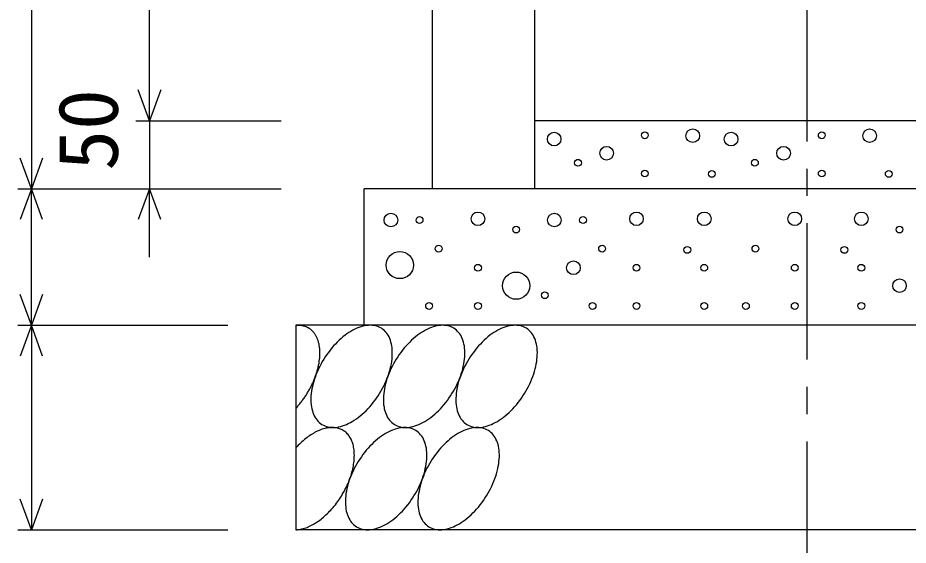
# Model space of a CAD drawing. Units: millimetres, scale not verified. Extents: x -16800 to 16800, y -5940 to 5940.
# Drawn here: x 13771 to 14424, y 2263 to 2649 of the extents above; entities that cross this region are included whole.
import ezdxf
from ezdxf.enums import TextEntityAlignment as Align

# ---------------------------------------------------------------- set-up
doc = ezdxf.new("R2010")
doc.units = ezdxf.units.MM
doc.header["$LTSCALE"] = 20
doc.linetypes.add('CHAIN1', pattern=[8, 5, -1, 1, -1])
for name, color, linetype, lineweight in [('0-0_DIM', 7, 'Continuous', 25), ('0-2_HATCH', 6, 'Continuous', 25), ('0-5_OUTLINE', 3, 'Continuous', 25)]:
    doc.layers.add(name, color=color, linetype=linetype, lineweight=lineweight)
doc.styles.add('ＭＳ ゴシック', font='')
doc.styles.get('ＭＳ ゴシック').set_extended_font_data('MS Gothic')

msp = doc.modelspace()

# ---------------------------------------------------------------- linework, layer by layer
at = {"layer": '0-0_DIM', "linetype": 'CHAIN1'}
msp.add_line((14350, 3618.77), (14350, 2223.97), dxfattribs=at)
at = {"layer": '0-0_DIM'}
for p, q in [((13780.8, 3573.97), (13780.8, 2523.97)), ((13867.46, 2573.97), (13867.46, 3473.47)), ((13857.46, 2573.97), (13964.13, 2573.97)), ((13867.46, 2573.97), (13867.46, 2523.97)), ((13770.8, 2523.97), (13964.13, 2523.97)), ((13780.8, 2423.97), (13780.8, 2523.97)), ((13867.46, 2473.97), (13867.46, 2523.97)), ((13770.8, 2423.97), (13925, 2423.97)), ((13780.8, 2423.97), (13780.8, 2273.97)), ((13770.8, 2273.97), (13925, 2273.97))]:
    msp.add_line(p, q, dxfattribs=at)
for points in [[(13875.67, 2596.52), (13867.46, 2573.97), (13859.26, 2596.52)], [(13789.01, 2546.52), (13780.8, 2523.97), (13772.59, 2546.52)], [(13789.01, 2501.41), (13780.8, 2523.97), (13772.59, 2501.41)], [(13875.67, 2501.41), (13867.46, 2523.97), (13859.26, 2501.41)], [(13789.01, 2446.52), (13780.8, 2423.97), (13772.59, 2446.52)], [(13789.01, 2401.41), (13780.8, 2423.97), (13772.59, 2401.41)], [(13789.01, 2296.52), (13780.8, 2273.97), (13772.59, 2296.52)]]:
    msp.add_lwpolyline(points, dxfattribs=at)
at = {"layer": '0-2_HATCH'}
for points in [[(13980.1, 2423.49), (13979.6, 2423.59), (13979.2, 2423.69), (13978.8, 2423.79), (13978.3, 2423.79), (13977.8, 2423.89), (13977.4, 2423.89), (13976.9, 2423.89), (13976.4, 2423.99), (13976, 2423.89), (13975.5, 2423.89), (13975, 2423.89)], [(13991.6, 2411.29), (13991.5, 2411.79), (13991.3, 2412.29), (13991.2, 2412.79), (13991, 2413.19), (13990.8, 2413.69), (13990.6, 2414.19), (13990.5, 2414.59), (13990.3, 2415.09), (13990, 2415.49), (13989.8, 2415.89), (13989.6, 2416.29), (13989.4, 2416.69), (13989.1, 2417.09), (13988.9, 2417.49), (13988.6, 2417.89), (13988.3, 2418.19), (13988.1, 2418.59), (13987.8, 2418.89), (13987.5, 2419.19), (13987.2, 2419.59), (13986.9, 2419.89), (13986.6, 2420.19), (13986.2, 2420.49), (13985.9, 2420.69), (13985.6, 2420.99), (13985.2, 2421.29), (13984.9, 2421.49), (13984.5, 2421.69), (13984.1, 2421.99), (13983.7, 2422.19), (13983.4, 2422.39), (13983, 2422.59), (13982.6, 2422.69), (13982.2, 2422.89), (13981.8, 2422.99), (13981.4, 2423.19), (13980.9, 2423.29), (13980.5, 2423.39), (13980.1, 2423.49)], [(14037.7, 2421.79), (14036.6, 2422.29), (14035.5, 2422.79), (14034.4, 2423.19), (14033.3, 2423.49), (14032, 2423.79), (14030.8, 2423.89), (14029.5, 2423.99), (14028.2, 2423.89), (14026.8, 2423.79), (14025.4, 2423.49), (14024, 2423.19), (14022.6, 2422.79), (14021.2, 2422.29), (14019.7, 2421.79), (14018.3, 2421.09), (14016.8, 2420.39), (14015.3, 2419.49), (14013.9, 2418.59), (14012.4, 2417.59), (14011, 2416.59), (14009.5, 2415.39), (14008.1, 2414.19), (14006.7, 2412.99), (14005.3, 2411.59), (14003.9, 2410.19), (14002.6, 2408.79), (14001.3, 2407.29), (14000, 2405.69), (13998.8, 2404.09), (13997.6, 2402.49), (13996.5, 2400.79), (13995.4, 2399.09), (13994.3, 2397.29), (13993.4, 2395.59), (13992.4, 2393.79), (13991.5, 2391.99), (13990.7, 2390.09), (13989.9, 2388.29), (13989.2, 2386.49)], [(14045.1, 2410.19), (14044.7, 2411.59), (14044.3, 2412.99), (14043.8, 2414.19), (14043.3, 2415.39), (14042.7, 2416.59), (14042, 2417.59), (14041.2, 2418.59), (14040.4, 2419.49), (14039.6, 2420.39), (14038.6, 2421.09), (14037.7, 2421.79)], [(14090.9, 2421.79), (14089.8, 2422.29), (14088.8, 2422.79), (14087.6, 2423.19), (14086.5, 2423.49), (14085.2, 2423.79), (14084, 2423.89), (14082.7, 2423.99), (14081.4, 2423.89), (14080, 2423.79), (14078.7, 2423.49), (14077.3, 2423.19), (14075.8, 2422.79), (14074.4, 2422.29), (14072.9, 2421.79), (14071.5, 2421.09), (14070, 2420.39), (14068.6, 2419.49), (14067.1, 2418.59), (14065.6, 2417.59), (14064.2, 2416.59), (14062.7, 2415.39), (14061.3, 2414.19), (14059.9, 2412.99), (14058.5, 2411.59), (14057.1, 2410.19), (14055.8, 2408.79), (14054.5, 2407.29), (14053.3, 2405.69), (14052, 2404.09), (14050.8, 2402.49), (14049.7, 2400.79), (14048.6, 2399.09), (14047.6, 2397.29), (14046.6, 2395.59), (14045.6, 2393.79), (14044.7, 2391.99), (14043.9, 2390.09), (14043.2, 2388.29), (14042.4, 2386.49)], [(14098.3, 2410.19), (14097.9, 2411.59), (14097.5, 2412.99), (14097, 2414.19), (14096.5, 2415.39), (14095.9, 2416.59), (14095.2, 2417.59), (14094.4, 2418.59), (14093.6, 2419.49), (14092.8, 2420.39), (14091.8, 2421.09), (14090.9, 2421.79)], [(14144.1, 2421.79), (14143, 2422.29), (14142, 2422.79), (14140.8, 2423.19), (14139.7, 2423.49), (14138.5, 2423.79), (14137.2, 2423.89), (14135.9, 2423.99), (14134.6, 2423.89), (14133.2, 2423.79), (14131.9, 2423.49), (14130.5, 2423.19), (14129, 2422.79), (14127.6, 2422.29), (14126.2, 2421.79), (14124.7, 2421.09), (14123.2, 2420.39), (14121.8, 2419.49), (14120.3, 2418.59), (14118.8, 2417.59), (14117.4, 2416.59), (14115.9, 2415.39), (14114.5, 2414.19), (14113.1, 2412.99), (14111.7, 2411.59), (14110.4, 2410.19), (14109, 2408.79), (14107.7, 2407.29), (14106.5, 2405.69), (14105.2, 2404.09), (14104, 2402.49), (14102.9, 2400.79), (14101.8, 2399.09), (14100.8, 2397.29), (14099.8, 2395.59), (14098.8, 2393.79), (14097.9, 2391.99), (14097.1, 2390.09), (14096.4, 2388.29), (14095.7, 2386.49)], [(14151.5, 2410.19), (14151.1, 2411.59), (14150.7, 2412.99), (14150.2, 2414.19), (14149.7, 2415.39), (14149.1, 2416.59), (14148.4, 2417.59), (14147.6, 2418.59), (14146.8, 2419.49), (14146, 2420.39), (14145.1, 2421.09), (14144.1, 2421.79)], [(13989.6, 2387.49), (13989.8, 2388.09), (13990, 2388.79), (13990.3, 2389.49), (13990.5, 2390.09), (13990.6, 2390.79), (13990.8, 2391.49), (13991, 2392.09), (13991.2, 2392.79), (13991.3, 2393.49), (13991.5, 2394.09), (13991.6, 2394.79), (13991.7, 2395.39), (13991.9, 2396.09), (13992, 2396.69), (13992.1, 2397.39), (13992.1, 2397.99), (13992.2, 2398.59), (13992.3, 2399.29), (13992.4, 2399.89), (13992.4, 2400.49), (13992.5, 2401.09), (13992.5, 2401.79), (13992.5, 2402.39), (13992.5, 2402.99), (13992.5, 2403.59), (13992.5, 2404.19), (13992.5, 2404.79), (13992.5, 2405.29), (13992.5, 2405.89), (13992.4, 2406.49), (13992.4, 2406.99), (13992.3, 2407.59), (13992.2, 2408.19), (13992.1, 2408.69), (13992.1, 2409.19), (13992, 2409.79), (13991.9, 2410.29), (13991.7, 2410.79), (13991.6, 2411.29)], [(14012, 2351.09), (14013.4, 2351.79), (14014.9, 2352.59), (14016.3, 2353.39), (14017.8, 2354.29), (14019.3, 2355.29), (14020.7, 2356.29), (14022.2, 2357.49), (14023.6, 2358.69), (14025, 2359.89), (14026.4, 2361.29), (14027.7, 2362.69), (14029.1, 2364.09), (14030.4, 2365.59), (14031.6, 2367.19), (14032.9, 2368.79), (14034.1, 2370.39), (14035.2, 2372.09), (14036.3, 2373.79), (14037.3, 2375.59), (14038.3, 2377.29), (14039.3, 2379.09), (14040.2, 2380.89), (14041, 2382.79), (14041.7, 2384.59), (14042.4, 2386.49), (14043.1, 2388.29), (14043.7, 2390.09), (14044.2, 2391.99), (14044.6, 2393.79), (14045, 2395.59), (14045.3, 2397.29), (14045.5, 2399.09), (14045.6, 2400.79), (14045.7, 2402.49), (14045.7, 2404.09), (14045.7, 2405.69), (14045.5, 2407.29), (14045.3, 2408.79), (14045.1, 2410.19)], [(14065.2, 2351.09), (14066.6, 2351.79), (14068.1, 2352.59), (14069.6, 2353.39), (14071, 2354.29), (14072.5, 2355.29), (14073.9, 2356.29), (14075.4, 2357.49), (14076.8, 2358.69), (14078.2, 2359.89), (14079.6, 2361.29), (14081, 2362.69), (14082.3, 2364.09), (14083.6, 2365.59), (14084.9, 2367.19), (14086.1, 2368.79), (14087.3, 2370.39), (14088.4, 2372.09), (14089.5, 2373.79), (14090.5, 2375.59), (14091.5, 2377.29), (14092.5, 2379.09), (14093.4, 2380.89), (14094.2, 2382.79), (14095, 2384.59), (14095.7, 2386.49), (14096.3, 2388.29), (14096.9, 2390.09), (14097.4, 2391.99), (14097.8, 2393.79), (14098.2, 2395.59), (14098.5, 2397.29), (14098.7, 2399.09), (14098.9, 2400.79), (14098.9, 2402.49), (14098.9, 2404.09), (14098.9, 2405.69), (14098.8, 2407.29), (14098.6, 2408.79), (14098.3, 2410.19)], [(14118.4, 2351.09), (14119.8, 2351.79), (14121.3, 2352.59), (14122.8, 2353.39), (14124.2, 2354.29), (14125.7, 2355.29), (14127.1, 2356.29), (14128.6, 2357.49), (14130, 2358.69), (14131.4, 2359.89), (14132.8, 2361.29), (14134.2, 2362.69), (14135.5, 2364.09), (14136.8, 2365.59), (14138.1, 2367.19), (14139.3, 2368.79), (14140.5, 2370.39), (14141.6, 2372.09), (14142.7, 2373.79), (14143.8, 2375.59), (14144.8, 2377.29), (14145.7, 2379.09), (14146.6, 2380.89), (14147.4, 2382.79), (14148.2, 2384.59), (14148.9, 2386.49), (14149.5, 2388.29), (14150.1, 2390.09), (14150.6, 2391.99), (14151, 2393.79), (14151.4, 2395.59), (14151.7, 2397.29), (14151.9, 2399.09), (14152.1, 2400.79), (14152.1, 2402.49), (14152.2, 2404.09), (14152.1, 2405.69), (14152, 2407.29), (14151.8, 2408.79), (14151.5, 2410.19)], [(13975, 2363.19), (13975.5, 2363.69), (13976, 2364.19), (13976.4, 2364.79), (13976.9, 2365.29), (13977.4, 2365.89), (13977.8, 2366.39), (13978.3, 2366.99), (13978.8, 2367.59), (13979.2, 2368.19), (13979.6, 2368.69), (13980.1, 2369.29), (13980.5, 2369.89), (13980.9, 2370.49), (13981.4, 2371.19), (13981.8, 2371.79), (13982.2, 2372.39), (13982.6, 2372.99), (13983, 2373.59), (13983.4, 2374.29), (13983.7, 2374.89), (13984.1, 2375.59), (13984.5, 2376.19), (13984.9, 2376.79), (13985.2, 2377.49), (13985.6, 2378.09), (13985.9, 2378.79), (13986.2, 2379.49), (13986.6, 2380.09), (13986.9, 2380.79), (13987.2, 2381.39), (13987.5, 2382.09), (13987.8, 2382.79), (13988.1, 2383.39), (13988.3, 2384.09), (13988.6, 2384.79), (13988.9, 2385.49), (13989.1, 2386.09), (13989.4, 2386.79), (13989.6, 2387.49)], [(13989.2, 2386.49), (13988.6, 2384.59), (13988, 2382.79), (13987.5, 2380.99), (13987.1, 2379.09), (13986.7, 2377.29), (13986.4, 2375.59), (13986.2, 2373.79), (13986, 2372.09), (13986, 2370.39), (13985.9, 2368.79), (13986, 2367.19), (13986.1, 2365.59), (13986.3, 2364.09), (13986.6, 2362.69), (13987, 2361.29), (13987.4, 2359.89), (13987.9, 2358.69), (13988.4, 2357.49), (13989, 2356.29), (13989.7, 2355.29), (13990.5, 2354.29), (13991.3, 2353.39), (13992.1, 2352.59), (13993.1, 2351.79), (13994, 2351.09), (13995.1, 2350.59), (13996.1, 2350.09), (13997.3, 2349.69), (13998.4, 2349.39), (13999.7, 2349.09), (14000.9, 2348.99), (14002.2, 2348.99), (14003.5, 2348.99), (14004.9, 2349.09), (14006.2, 2349.39), (14007.6, 2349.69), (14009.1, 2350.09), (14010.5, 2350.59), (14012, 2351.09)], [(14042.4, 2386.49), (14041.8, 2384.59), (14041.2, 2382.79), (14040.7, 2380.99), (14040.3, 2379.09), (14039.9, 2377.29), (14039.6, 2375.59), (14039.4, 2373.79), (14039.3, 2372.09), (14039.2, 2370.39), (14039.2, 2368.79), (14039.2, 2367.19), (14039.3, 2365.59), (14039.6, 2364.09), (14039.8, 2362.69), (14040.2, 2361.29), (14040.6, 2359.89), (14041.1, 2358.69), (14041.6, 2357.49), (14042.2, 2356.29), (14042.9, 2355.29), (14043.7, 2354.29), (14044.5, 2353.39), (14045.3, 2352.59), (14046.3, 2351.79), (14047.2, 2351.09), (14048.3, 2350.59), (14049.3, 2350.09), (14050.5, 2349.69), (14051.6, 2349.39), (14052.9, 2349.09), (14054.1, 2348.99), (14055.4, 2348.99), (14056.7, 2348.99), (14058.1, 2349.09), (14059.5, 2349.39), (14060.9, 2349.69), (14062.3, 2350.09), (14063.7, 2350.59), (14065.2, 2351.09)], [(14095.7, 2386.49), (14095, 2384.59), (14094.4, 2382.79), (14093.9, 2380.99), (14093.5, 2379.09), (14093.1, 2377.29), (14092.8, 2375.59), (14092.6, 2373.79), (14092.5, 2372.09), (14092.4, 2370.39), (14092.4, 2368.79), (14092.4, 2367.19), (14092.6, 2365.59), (14092.8, 2364.09), (14093, 2362.69), (14093.4, 2361.29), (14093.8, 2359.89), (14094.3, 2358.69), (14094.8, 2357.49), (14095.4, 2356.29), (14096.1, 2355.29), (14096.9, 2354.29), (14097.7, 2353.39), (14098.5, 2352.59), (14099.5, 2351.79), (14100.4, 2351.09), (14101.5, 2350.59), (14102.6, 2350.09), (14103.7, 2349.69), (14104.9, 2349.39), (14106.1, 2349.09), (14107.3, 2348.99), (14108.6, 2348.99), (14109.9, 2348.99), (14111.3, 2349.09), (14112.7, 2349.39), (14114.1, 2349.69), (14115.5, 2350.09), (14116.9, 2350.59), (14118.4, 2351.09)], [(14015, 2341.19), (14014.6, 2341.89), (14014.1, 2342.59), (14013.7, 2343.19), (14013.2, 2343.79), (14012.6, 2344.39), (14012.1, 2344.99), (14011.5, 2345.49), (14010.9, 2345.99), (14010.3, 2346.39), (14009.7, 2346.79), (14009, 2347.19), (14008.4, 2347.49), (14007.7, 2347.79), (14006.9, 2348.09), (14006.2, 2348.29), (14005.4, 2348.49), (14004.7, 2348.69), (14003.9, 2348.79), (14003.1, 2348.89), (14002.2, 2348.99), (14001.4, 2348.99), (14000.6, 2348.89), (13999.7, 2348.89), (13998.8, 2348.79), (13997.9, 2348.59), (13997, 2348.49), (13996.1, 2348.19), (13995.2, 2347.99), (13994.3, 2347.69), (13993.4, 2347.39), (13992.5, 2346.99), (13991.5, 2346.59), (13990.6, 2346.19), (13989.6, 2345.69), (13988.7, 2345.19), (13987.8, 2344.69), (13986.8, 2344.19), (13985.9, 2343.59), (13984.9, 2342.89)], [(14063, 2346.79), (14061.9, 2347.29), (14060.9, 2347.79), (14059.7, 2348.19), (14058.6, 2348.59), (14057.4, 2348.79), (14056.1, 2348.89), (14054.8, 2348.99), (14053.5, 2348.89), (14052.1, 2348.79), (14050.8, 2348.59), (14049.4, 2348.19), (14047.9, 2347.79), (14046.5, 2347.29), (14045.1, 2346.79), (14043.6, 2346.09), (14042.1, 2345.39), (14040.7, 2344.49), (14039.2, 2343.59), (14037.7, 2342.59), (14036.3, 2341.59), (14034.8, 2340.49), (14033.4, 2339.19), (14032, 2337.99), (14030.6, 2336.59), (14029.3, 2335.29), (14027.9, 2333.79), (14026.6, 2332.29), (14025.4, 2330.69), (14024.1, 2329.09), (14023, 2327.49), (14021.8, 2325.79), (14020.7, 2324.09), (14019.7, 2322.29), (14018.7, 2320.59), (14017.7, 2318.79), (14016.9, 2316.99), (14016, 2315.09), (14015.3, 2313.29), (14014.6, 2311.49)], [(14070.4, 2335.19), (14070, 2336.59), (14069.6, 2337.99), (14069.1, 2339.19), (14068.6, 2340.39), (14068, 2341.59), (14067.3, 2342.59), (14066.5, 2343.59), (14065.7, 2344.49), (14064.9, 2345.39), (14064, 2346.09), (14063, 2346.79)], [(14116.2, 2346.79), (14115.2, 2347.29), (14114.1, 2347.79), (14113, 2348.19), (14111.8, 2348.59), (14110.6, 2348.79), (14109.3, 2348.89), (14108, 2348.99), (14106.7, 2348.89), (14105.4, 2348.79), (14104, 2348.59), (14102.6, 2348.19), (14101.2, 2347.79), (14099.7, 2347.29), (14098.3, 2346.79), (14096.8, 2346.09), (14095.3, 2345.39), (14093.9, 2344.49), (14092.4, 2343.59), (14090.9, 2342.59), (14089.5, 2341.59), (14088, 2340.49), (14086.6, 2339.19), (14085.2, 2337.99), (14083.8, 2336.59), (14082.5, 2335.29), (14081.1, 2333.79), (14079.8, 2332.29), (14078.6, 2330.69), (14077.3, 2329.09), (14076.2, 2327.49), (14075, 2325.79), (14073.9, 2324.09), (14072.9, 2322.29), (14071.9, 2320.59), (14070.9, 2318.79), (14070.1, 2316.99), (14069.2, 2315.09), (14068.5, 2313.29), (14067.8, 2311.49)], [(14123.6, 2335.19), (14123.3, 2336.59), (14122.8, 2337.99), (14122.4, 2339.19), (14121.8, 2340.39), (14121.2, 2341.59), (14120.5, 2342.59), (14119.8, 2343.59), (14119, 2344.49), (14118.1, 2345.39), (14117.2, 2346.09), (14116.2, 2346.79)], [(13984.9, 2342.89), (13984, 2342.29), (13983.1, 2341.59), (13982.1, 2340.89), (13981.2, 2340.09), (13980.3, 2339.29), (13979.4, 2338.49), (13978.5, 2337.69), (13977.6, 2336.79), (13976.7, 2335.99), (13975.9, 2334.99), (13975, 2334.09)], [(14009, 2299.89), (14009.7, 2300.99), (14010.3, 2302.09), (14010.9, 2303.29), (14011.5, 2304.39), (14012.1, 2305.59), (14012.6, 2306.79), (14013.2, 2307.89), (14013.7, 2309.09), (14014.1, 2310.29), (14014.6, 2311.49), (14015, 2312.69), (14015.4, 2313.89), (14015.7, 2314.99), (14016.1, 2316.19), (14016.4, 2317.39), (14016.7, 2318.49), (14016.9, 2319.69), (14017.1, 2320.89), (14017.3, 2321.99), (14017.5, 2323.09), (14017.6, 2324.19), (14017.7, 2325.29), (14017.8, 2326.39), (14017.8, 2327.49), (14017.9, 2328.59), (14017.8, 2329.59), (14017.8, 2330.59), (14017.7, 2331.69), (14017.6, 2332.59), (14017.5, 2333.59), (14017.3, 2334.59), (14017.1, 2335.49), (14016.9, 2336.39), (14016.7, 2337.19), (14016.4, 2338.09), (14016.1, 2338.89), (14015.7, 2339.69), (14015.4, 2340.49), (14015, 2341.19)], [(14037.3, 2276.19), (14038.7, 2276.79), (14040.2, 2277.59), (14041.7, 2278.39), (14043.1, 2279.29), (14044.6, 2280.29), (14046, 2281.29), (14047.5, 2282.49), (14048.9, 2283.69), (14050.3, 2284.89), (14051.7, 2286.29), (14053.1, 2287.69), (14054.4, 2289.09), (14055.7, 2290.59), (14057, 2292.19), (14058.2, 2293.79), (14059.4, 2295.39), (14060.5, 2297.09), (14061.6, 2298.79), (14062.7, 2300.59), (14063.7, 2302.29), (14064.6, 2304.09), (14065.5, 2305.99), (14066.3, 2307.79), (14067.1, 2309.59), (14067.8, 2311.49), (14068.4, 2313.29), (14069, 2315.09), (14069.5, 2316.99), (14069.9, 2318.79), (14070.3, 2320.59), (14070.6, 2322.29), (14070.8, 2324.09), (14071, 2325.79), (14071.1, 2327.49), (14071.1, 2329.09), (14071, 2330.69), (14070.9, 2332.29), (14070.7, 2333.79), (14070.4, 2335.19)], [(14090.5, 2276.19), (14091.9, 2276.79), (14093.4, 2277.59), (14094.9, 2278.39), (14096.3, 2279.29), (14097.8, 2280.29), (14099.3, 2281.29), (14100.7, 2282.49), (14102.1, 2283.69), (14103.5, 2284.89), (14104.9, 2286.29), (14106.3, 2287.69), (14107.6, 2289.09), (14108.9, 2290.59), (14110.2, 2292.19), (14111.4, 2293.79), (14112.6, 2295.39), (14113.7, 2297.09), (14114.8, 2298.79), (14115.9, 2300.59), (14116.9, 2302.29), (14117.8, 2304.09), (14118.7, 2305.99), (14119.5, 2307.79), (14120.3, 2309.59), (14121, 2311.49), (14121.6, 2313.29), (14122.2, 2315.09), (14122.7, 2316.99), (14123.1, 2318.79), (14123.5, 2320.59), (14123.8, 2322.29), (14124, 2324.09), (14124.2, 2325.79), (14124.3, 2327.49), (14124.3, 2329.09), (14124.2, 2330.69), (14124.1, 2332.29), (14123.9, 2333.79), (14123.6, 2335.19)], [(14014.6, 2311.49), (14013.9, 2309.59), (14013.4, 2307.79), (14012.8, 2305.99), (14012.4, 2304.09), (14012, 2302.39), (14011.7, 2300.59), (14011.5, 2298.79), (14011.4, 2297.09), (14011.3, 2295.39), (14011.3, 2293.79), (14011.3, 2292.19), (14011.5, 2290.59), (14011.7, 2289.09), (14011.9, 2287.69), (14012.3, 2286.29), (14012.7, 2284.89), (14013.2, 2283.69), (14013.7, 2282.49), (14014.4, 2281.29), (14015, 2280.29), (14015.8, 2279.29), (14016.6, 2278.39), (14017.5, 2277.59), (14018.4, 2276.79), (14019.3, 2276.19), (14020.4, 2275.59), (14021.5, 2275.09), (14022.6, 2274.69), (14023.8, 2274.39), (14025, 2274.09), (14026.2, 2273.99), (14027.5, 2273.99), (14028.8, 2273.99), (14030.2, 2274.09), (14031.6, 2274.39), (14033, 2274.69), (14034.4, 2275.09), (14035.8, 2275.59), (14037.3, 2276.19)], [(14067.8, 2311.49), (14067.1, 2309.59), (14066.6, 2307.79), (14066.1, 2305.99), (14065.6, 2304.09), (14065.3, 2302.39), (14065, 2300.59), (14064.7, 2298.79), (14064.6, 2297.09), (14064.5, 2295.39), (14064.5, 2293.79), (14064.5, 2292.19), (14064.7, 2290.59), (14064.9, 2289.09), (14065.1, 2287.69), (14065.5, 2286.29), (14065.9, 2284.89), (14066.4, 2283.69), (14066.9, 2282.49), (14067.6, 2281.29), (14068.2, 2280.29), (14069, 2279.29), (14069.8, 2278.39), (14070.7, 2277.59), (14071.6, 2276.79), (14072.6, 2276.19), (14073.6, 2275.59), (14074.7, 2275.09), (14075.8, 2274.69), (14077, 2274.39), (14078.2, 2274.09), (14079.4, 2273.99), (14080.7, 2273.99), (14082, 2273.99), (14083.4, 2274.09), (14084.8, 2274.39), (14086.2, 2274.69), (14087.6, 2275.09), (14089, 2275.59), (14090.5, 2276.19)], [(13975, 2273.99), (13975.9, 2273.99), (13976.7, 2274.09), (13977.6, 2274.19), (13978.5, 2274.39), (13979.4, 2274.59), (13980.3, 2274.79), (13981.2, 2275.09), (13982.1, 2275.39), (13983.1, 2275.69), (13984, 2276.09), (13984.9, 2276.49), (13985.9, 2276.99), (13986.8, 2277.49), (13987.8, 2277.99), (13988.7, 2278.49), (13989.6, 2279.09), (13990.6, 2279.69), (13991.5, 2280.39), (13992.5, 2281.09), (13993.4, 2281.79), (13994.3, 2282.49), (13995.2, 2283.29), (13996.1, 2284.09), (13997, 2284.89), (13997.9, 2285.69), (13998.8, 2286.59), (13999.7, 2287.49), (14000.6, 2288.39), (14001.4, 2289.39), (14002.2, 2290.29), (14003.1, 2291.29), (14003.9, 2292.29), (14004.7, 2293.39), (14005.4, 2294.39), (14006.2, 2295.49), (14006.9, 2296.49), (14007.7, 2297.59), (14008.4, 2298.69), (14009, 2299.89)]]:
    msp.add_lwpolyline(points, dxfattribs=at)
for centre, radius in [((14164.51, 2560.47), 5), ((14231.07, 2563.28), 2.5), ((14266.23, 2562.99), 5), ((14294.37, 2560.47), 5), ((14360.93, 2563.28), 2.5), ((14396.09, 2562.99), 5), ((14203.03, 2550.15), 5), ((14332.89, 2550.15), 5), ((14182, 2543.14), 2.5), ((14311.86, 2543.14), 2.5), ((14231.07, 2535.26), 2.5), ((14280.25, 2534.98), 2.5), ((14360.93, 2535.26), 2.5), ((14410.11, 2534.98), 2.5), ((14044.66, 2501.14), 5), ((14065.69, 2501.14), 2.5), ((14108.58, 2502.02), 5), ((14164.66, 2501.14), 5), ((14185.69, 2501.14), 2.5), ((14224.94, 2502.02), 5), ((14274.64, 2502.02), 5), ((14341.11, 2502.02), 5), ((14389.97, 2502.02), 5), ((14136.62, 2494.14), 2.5), ((14418.01, 2494.14), 2.5), ((14051.2, 2468.13), 10), ((14079.71, 2480.13), 2.5), ((14199.71, 2480.13), 2.5), ((14262.22, 2479.22), 2.5), ((14312.23, 2480.13), 2.5), ((14377.55, 2479.22), 2.5), ((14178.68, 2466.13), 5), ((14108.58, 2466.13), 2.5), ((14224.94, 2466.13), 2.5), ((14274.64, 2466.13), 2.5), ((14341.11, 2466.13), 2.5), ((14389.97, 2466.13), 2.5), ((14136.62, 2452.99), 10), ((14418.01, 2452.99), 5), ((14157.65, 2445.99), 2.5), ((14072.7, 2438.11), 2.5), ((14108.58, 2438.11), 2.5), ((14192.7, 2438.11), 2.5), ((14224.94, 2438.11), 2.5), ((14274.64, 2438.11), 2.5), ((14305.22, 2438.11), 2.5), ((14341.11, 2438.11), 2.5), ((14389.97, 2438.11), 2.5)]:
    msp.add_circle(centre, radius, dxfattribs=at)
at = {"layer": '0-5_OUTLINE'}
for p, q in [((14075, 3423.97), (14075, 2523.97)), ((14550, 2573.97), (14150, 2573.97)), ((15175, 2523.97), (14025, 2523.97)), ((14025, 2423.97), (14025, 2523.97)), ((15225, 2423.97), (13975, 2423.97)), ((13975, 2423.97), (13975, 2273.97)), ((15225, 2273.97), (13975, 2273.97))]:
    msp.add_line(p, q, dxfattribs=at)
msp.add_lwpolyline([(14150, 3353.97), (14150, 2523.97), (14075, 2523.97)], dxfattribs=at)

# ---------------------------------------------------------------- texts
at = {"layer": '0-0_DIM', "style": 'ＭＳ ゴシック'}
msp.add_text('50', height=43.99, rotation=90, dxfattribs=at).set_placement((13857.46, 2537.29), align=Align.BOTTOM_LEFT)

doc.saveas('drawing.dxf')
